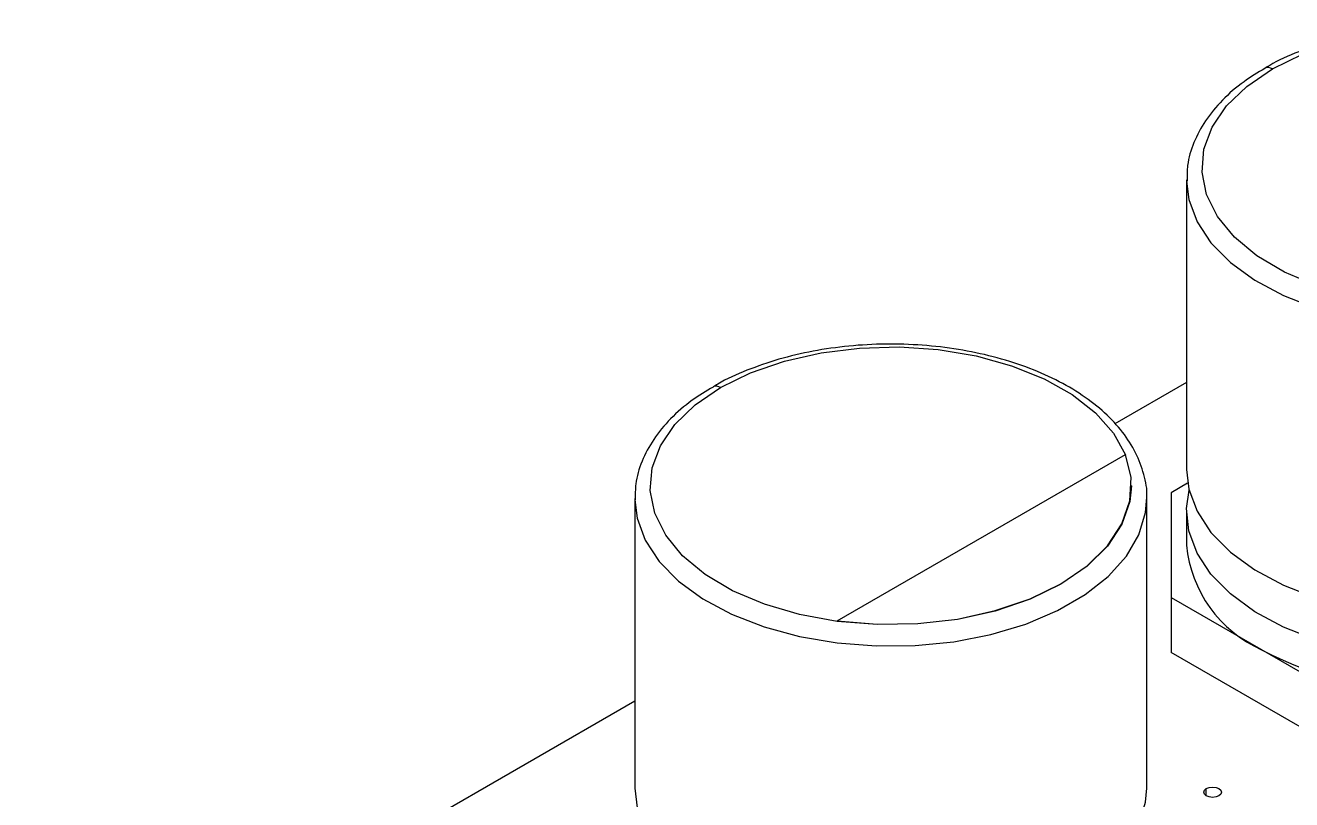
# Model space of a CAD drawing. Header units: millimetres. Extents: x -28 to 252, y 0 to 206.
# Drawn here: x 69.97 to 94.7, y 185.43 to 200.55 of the extents above; entities that cross this region are included whole.
import ezdxf

# ---------------------------------------------------------------- set-up
doc = ezdxf.new("R2010")
doc.units = ezdxf.units.MM

msp = doc.modelspace()

# ---------------------------------------------------------------- linework, layer by layer
at = {"color": 7, "linetype": 'Continuous', "lineweight": 25}
for p, q in [((92.645, 197.533), (92.645, 191.878)), ((92.645, 193.575), (91.245, 192.767)), ((85.822, 188.919), (91.451, 192.169)), ((91.569, 191.556), (91.569, 191.565)), ((92.667, 191.606), (92.342, 191.419)), ((92.342, 191.419), (92.342, 188.306)), ((81.869, 191.311), (81.869, 185.657)), ((91.869, 185.657), (91.869, 191.311)), ((92.645, 191.061), (92.645, 190.398)), ((92.342, 189.377), (97.645, 186.316)), ((85.822, 188.911), (85.822, 188.919)), ((97.645, 185.244), (92.342, 188.306)), ((81.869, 187.354), (58.457, 173.839)), ((93.031, 185.503), (93.031, 185.646))]:
    msp.add_line(p, q, dxfattribs=at)
at = {"color": 7, "linetype": 'Continuous', "lineweight": 25, "flags": 128}
for points in [[(94.322, 199.696), (94.909, 199.983), (95.569, 200.212), (96.286, 200.375), (97.038, 200.468), (97.807, 200.489), (98.572, 200.437), (99.312, 200.314), (100.007, 200.123), (100.638, 199.869), (101.19, 199.559), (101.646, 199.201), (101.995, 198.805), (102.227, 198.382)], [(96.599, 195.132), (95.865, 195.266), (95.179, 195.468), (94.559, 195.731), (94.021, 196.05), (93.581, 196.414), (93.251, 196.816), (93.037, 197.243), (92.948, 197.684), (92.985, 198.128), (93.146, 198.562), (93.428, 198.976), (93.824, 199.357), (94.322, 199.696)], [(92.645, 197.508), (92.69, 197.147), (92.85, 196.714), (93.123, 196.302), (93.501, 195.917), (93.977, 195.571), (94.538, 195.271), (95.173, 195.024), (95.865, 194.835), (96.599, 194.71), (97.358, 194.651), (98.123, 194.659), (98.878, 194.735), (99.603, 194.876), (100.282, 195.08), (100.9, 195.341), (101.441, 195.654), (101.893, 196.01), (102.246, 196.402), (102.491, 196.821), (102.622, 197.256), (102.645, 197.547)], [(83.546, 193.475), (84.133, 193.762), (84.793, 193.991), (85.509, 194.154), (86.262, 194.247), (87.031, 194.268), (87.795, 194.216), (88.535, 194.093), (89.23, 193.902), (89.862, 193.648), (90.413, 193.338), (90.87, 192.98), (91.219, 192.584), (91.451, 192.161)], [(85.822, 188.911), (85.088, 189.045), (84.402, 189.247), (83.782, 189.51), (83.245, 189.829), (82.805, 190.193), (82.474, 190.595), (82.261, 191.022), (82.172, 191.463), (82.208, 191.907), (82.37, 192.341), (82.652, 192.755), (83.048, 193.136), (83.546, 193.475)], [(85.822, 188.919), (86.605, 188.856), (87.395, 188.868), (88.17, 188.957), (88.908, 189.12), (89.589, 189.352), (90.192, 189.646), (90.702, 189.995), (91.104, 190.387), (91.385, 190.814), (91.539, 191.261), (91.561, 191.717), (91.451, 192.169)], [(92.645, 191.878), (92.69, 191.492), (92.85, 191.06), (93.123, 190.647), (93.501, 190.263), (93.977, 189.917), (94.538, 189.616), (95.173, 189.369), (95.865, 189.181), (96.599, 189.055), (97.358, 188.996), (98.123, 189.005), (98.878, 189.081), (99.603, 189.222), (100.282, 189.426), (100.9, 189.687), (101.441, 189.999), (101.893, 190.356), (102.246, 190.748), (102.491, 191.167), (102.622, 191.602), (102.645, 191.878)], [(91.569, 191.556), (91.539, 191.253), (91.385, 190.806), (91.104, 190.379), (90.702, 189.986), (90.192, 189.638), (89.589, 189.344), (88.908, 189.112), (88.17, 188.949), (87.395, 188.86), (86.605, 188.847), (85.822, 188.911)], [(102.595, 191.47), (102.637, 191.227), (102.622, 190.785), (102.491, 190.35), (102.246, 189.931), (101.893, 189.539), (101.441, 189.183), (100.9, 188.87), (100.282, 188.609), (99.603, 188.405), (98.878, 188.264), (98.123, 188.188), (97.358, 188.18), (96.599, 188.239), (95.865, 188.364), (95.173, 188.553), (94.538, 188.8), (93.977, 189.1), (93.501, 189.446), (93.123, 189.83), (92.85, 190.243), (92.69, 190.676), (92.646, 191.117), (92.695, 191.47)], [(81.869, 191.286), (81.914, 190.926), (82.074, 190.493), (82.346, 190.081), (82.725, 189.696), (83.201, 189.35), (83.762, 189.05), (84.397, 188.803), (85.089, 188.614), (85.823, 188.489), (86.582, 188.43), (87.347, 188.438), (88.101, 188.514), (88.826, 188.655), (89.506, 188.859), (90.123, 189.12), (90.665, 189.433), (91.117, 189.789), (91.47, 190.181), (91.715, 190.6), (91.846, 191.035), (91.869, 191.326)], [(81.869, 185.657), (81.914, 185.271), (82.074, 184.839), (82.346, 184.426), (82.725, 184.042), (83.201, 183.696), (83.762, 183.395), (84.397, 183.148), (85.089, 182.96), (85.823, 182.834), (86.582, 182.775), (87.347, 182.784), (88.101, 182.86), (88.826, 183.001), (89.506, 183.205), (90.123, 183.466), (90.665, 183.778), (91.117, 184.135), (91.47, 184.527), (91.715, 184.946), (91.846, 185.381), (91.869, 185.657)], [(93.031, 185.646), (93.088, 185.668), (93.155, 185.676), (93.222, 185.668), (93.279, 185.646), (93.317, 185.614), (93.33, 185.575), (93.317, 185.536), (93.279, 185.503), (93.222, 185.482), (93.155, 185.474), (93.088, 185.482), (93.031, 185.503), (92.993, 185.536), (92.98, 185.575), (92.993, 185.614), (93.031, 185.646)]]:
    msp.add_lwpolyline(points, dxfattribs=at)
at = {"color": 7, "linetype": 'Continuous', "lineweight": 25}
for centre, radius, start, end in [((94.233, 199.572), 0.152, 54.5325, 112.6031), ((83.457, 193.351), 0.152, 54.5325, 112.6031), ((95.126, 190.632), 2.492, 185.3944, 245.9257), ((97.645, 195.117), 7.629, 242.391, 297.609)]:
    msp.add_arc(centre, radius, start, end, dxfattribs=at)
for points, knots in [([(102.643, 197.549), (102.644, 197.554), (102.66, 197.706), (102.595, 198.005), (102.443, 198.43), (102.184, 198.834), (101.834, 199.21), (101.396, 199.553), (100.878, 199.855), (100.292, 200.108), (99.651, 200.308), (98.971, 200.45), (98.263, 200.533), (97.543, 200.555), (96.825, 200.516), (96.125, 200.416), (95.453, 200.258), (94.831, 200.039), (94.402, 199.853), (94.208, 199.727), (94.177, 199.707)], [0, 0, 0, 0, 0.002309, 0.061399, 0.120389, 0.180067, 0.240876, 0.302662, 0.36499, 0.427475, 0.489899, 0.552227, 0.614474, 0.676677, 0.738881, 0.801123, 0.863448, 0.925902, 0.988529, 1, 1, 1, 1]), ([(94.177, 199.707), (94.037, 199.623), (93.724, 199.436), (93.334, 199.092), (93.001, 198.693), (92.775, 198.264), (92.653, 197.863), (92.656, 197.608), (92.657, 197.505)], [0, 0, 0, 0, 0.150289, 0.33453, 0.518239, 0.699962, 0.878171, 1, 1, 1, 1]), ([(91.867, 191.328), (91.867, 191.333), (91.884, 191.485), (91.819, 191.784), (91.667, 192.209), (91.407, 192.613), (91.058, 192.989), (90.619, 193.332), (90.101, 193.634), (89.515, 193.887), (88.875, 194.087), (88.194, 194.229), (87.487, 194.312), (86.767, 194.334), (86.049, 194.295), (85.348, 194.195), (84.676, 194.037), (84.055, 193.818), (83.626, 193.632), (83.431, 193.506), (83.401, 193.486)], [0, 0, 0, 0, 0.002309, 0.061399, 0.120389, 0.180067, 0.240876, 0.302662, 0.36499, 0.427475, 0.489899, 0.552227, 0.614474, 0.676677, 0.738881, 0.801123, 0.863448, 0.925902, 0.988529, 1, 1, 1, 1]), ([(83.401, 193.486), (83.261, 193.402), (82.948, 193.215), (82.558, 192.871), (82.225, 192.472), (81.998, 192.043), (81.877, 191.642), (81.879, 191.387), (81.88, 191.284)], [0, 0, 0, 0, 0.150289, 0.33453, 0.518239, 0.699962, 0.878171, 1, 1, 1, 1])]:
    msp.add_open_spline(points, degree=3, knots=knots, dxfattribs=at)

doc.saveas('drawing.dxf')
